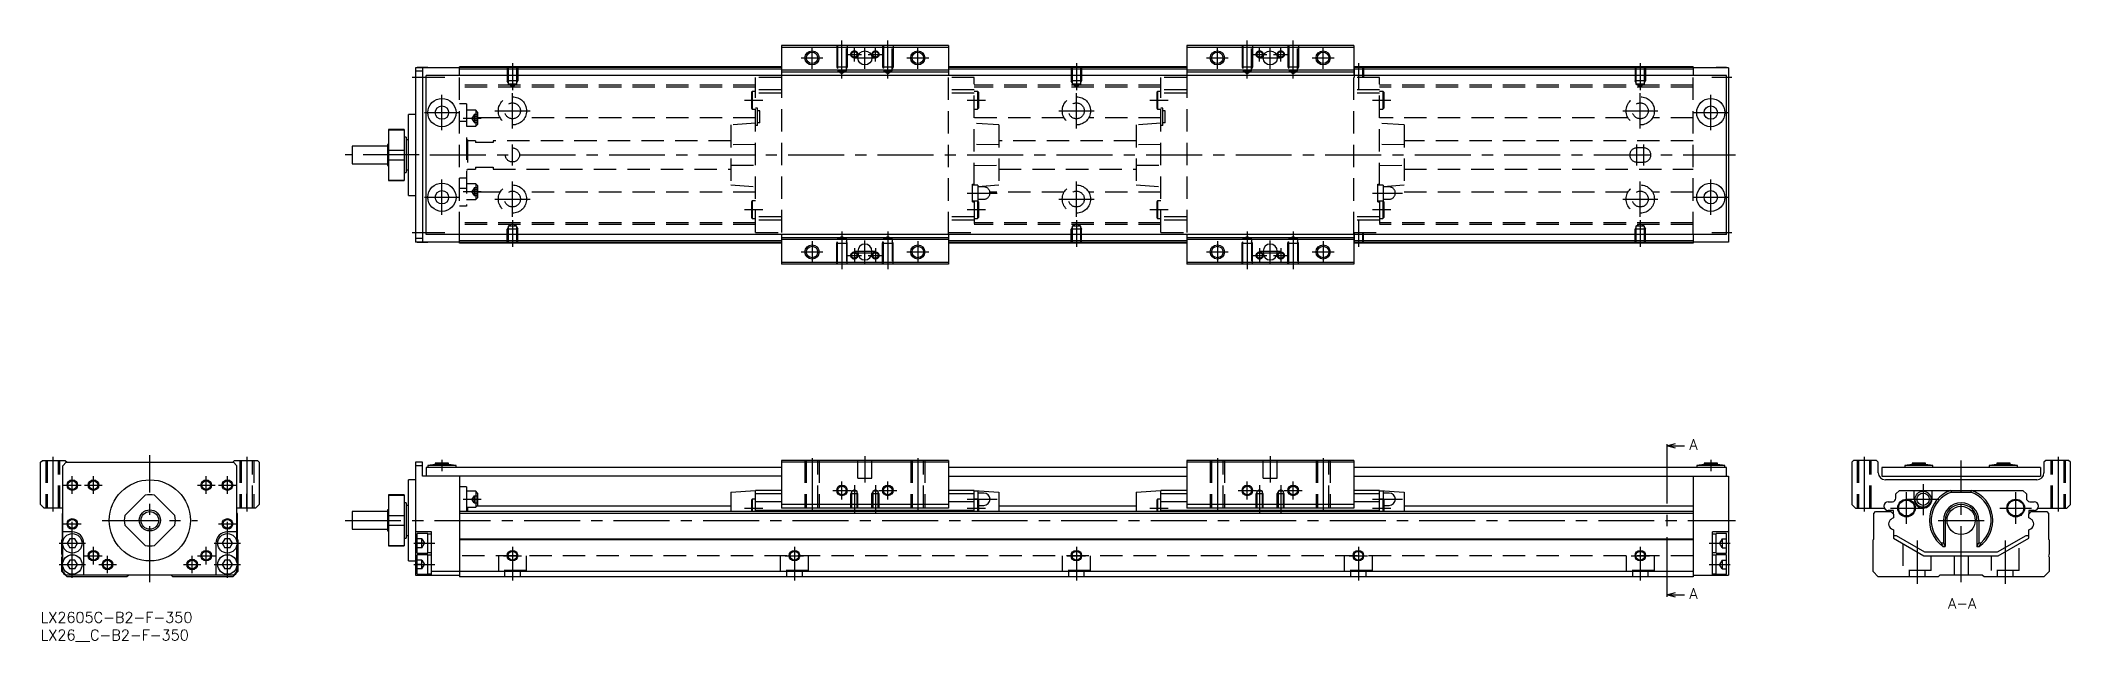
# Model space of a CAD drawing. Extents: x 0 to 576, y -8 to 162.
import ezdxf

# ---------------------------------------------------------------- set-up
doc = ezdxf.new("R2010")
doc.units = 0
doc.header["$LTSCALE"] = 0.5
doc.linetypes.add('CENTER', pattern=[50.8, 31.75, -6.35, 6.35, -6.35])
doc.linetypes.add('DASHED', pattern=[19.05, 12.7, -6.35])
for name, color, linetype in [('MSM_CENTER', 1, 'CENTER'), ('MSM_CONTINUOUS', 7, 'CONTINUOUS'), ('MSM_DASHED', 4, 'DASHED'), ('MSM_NARROW', 5, 'CONTINUOUS'), ('MSM_PART_NUMBER', 7, 'CONTINUOUS')]:
    doc.layers.add(name, color=color, linetype=linetype)
doc.styles.get("Standard").update_dxf_attribs({"font": 'txt.shx', "height": 1, "bigfont": 'bigfont.shx'})

# ---------------------------------------------------------------- blocks, each defined once
blk = doc.blocks.new('*U2')
at = {"layer": 'MSM_PART_NUMBER'}
blk.add_text('LX2605C-B2-F-350', height=3, dxfattribs=at).set_placement((0, -3))
blk = doc.blocks.new('*U3')
at = {"layer": 'MSM_PART_NUMBER'}
blk.add_text('LX26__C-B2-F-350', height=3, dxfattribs=at).set_placement((0, -8))

msp = doc.modelspace()

# ---------------------------------------------------------------- linework, layer by layer
at = {"layer": 'MSM_CENTER'}
for p, q in [((227.38, 151.28), (227.38, 161.98)), ((240.38, 151.28), (240.38, 161.98)), ((342.38, 151.28), (342.38, 161.98)), ((355.38, 151.28), (355.38, 161.98)), ((133.88, 155.58), (133.88, 147.95)), ((215.78, 157.08), (221.98, 157.08)), ((218.88, 153.98), (218.88, 160.18)), ((228.83, 158.08), (232.93, 158.08)), ((230.78, 157.08), (236.98, 157.08)), ((230.88, 156.03), (230.88, 160.13)), ((233.88, 153.98), (233.88, 160.18)), ((234.83, 158.08), (238.93, 158.08)), ((236.88, 156.03), (236.88, 160.13)), ((245.78, 157.08), (251.98, 157.08)), ((248.88, 153.98), (248.88, 160.18)), ((293.88, 155.58), (293.88, 147.95)), ((330.78, 157.08), (336.98, 157.08)), ((333.88, 153.98), (333.88, 160.18)), ((343.83, 158.08), (347.93, 158.08)), ((345.78, 157.08), (351.98, 157.08)), ((345.88, 156.03), (345.88, 160.13)), ((348.88, 153.98), (348.88, 160.18)), ((349.83, 158.08), (353.93, 158.08)), ((351.88, 156.03), (351.88, 160.13)), ((360.78, 157.08), (366.98, 157.08)), ((363.88, 153.98), (363.88, 160.18)), ((373.88, 155.58), (373.88, 147.95)), ((453.88, 155.58), (453.88, 147.95)), ((105.38, 151.58), (114.68, 151.58)), ((474.18, 151.58), (479.88, 151.58)), ((113.88, 136.58), (113.88, 146.58)), ((133.88, 137.08), (133.88, 147.08)), ((199.68, 145.08), (204.88, 145.08)), ((262.88, 145.08), (268.08, 145.08)), ((293.88, 137.08), (293.88, 147.08)), ((314.68, 145.08), (319.88, 145.08)), ((377.88, 145.08), (383.08, 145.08)), ((453.88, 137.08), (453.88, 147.08)), ((473.88, 136.58), (473.88, 146.58)), ((108.88, 141.58), (118.88, 141.58)), ((119.88, 139.98), (124.98, 139.98)), ((128.88, 142.08), (138.88, 142.08)), ((288.88, 142.08), (298.88, 142.08)), ((448.88, 142.08), (458.88, 142.08)), ((468.88, 141.58), (478.88, 141.58)), ((133.88, 126.58), (133.88, 132.58)), ((452.88, 126.58), (452.88, 132.58)), ((454.88, 126.58), (454.88, 132.58)), ((107.38, 129.58), (86.38, 129.58)), ((110.48, 129.58), (480.88, 129.58)), ((113.88, 112.58), (113.88, 122.58)), ((133.88, 112.08), (133.88, 122.08)), ((293.88, 112.08), (293.88, 122.08)), ((453.88, 112.08), (453.88, 122.08)), ((473.88, 112.58), (473.88, 122.58)), ((108.88, 117.58), (118.88, 117.58)), ((119.88, 119.19), (124.98, 119.19)), ((128.88, 117.08), (138.88, 117.08)), ((262.88, 118.78), (271.38, 118.78)), ((288.88, 117.08), (298.88, 117.08)), ((377.88, 118.78), (386.38, 118.78)), ((448.88, 117.08), (458.88, 117.08)), ((468.88, 117.58), (478.88, 117.58)), ((133.88, 111.09), (133.88, 103.58)), ((199.68, 114.08), (204.88, 114.08)), ((262.88, 114.08), (268.08, 114.08)), ((293.88, 111.09), (293.88, 103.58)), ((314.68, 114.08), (319.88, 114.08)), ((373.88, 111.09), (373.88, 103.58)), ((377.88, 114.08), (383.08, 114.08)), ((453.88, 111.09), (453.88, 103.58)), ((105.38, 107.58), (114.68, 107.58)), ((218.88, 105.18), (218.88, 98.98)), ((227.38, 107.89), (227.38, 97.19)), ((233.88, 98.83), (233.88, 105.33)), ((240.38, 107.89), (240.38, 97.19)), ((248.88, 105.18), (248.88, 98.98)), ((333.88, 105.18), (333.88, 98.98)), ((342.38, 107.89), (342.38, 97.19)), ((348.88, 98.83), (348.88, 105.33)), ((355.38, 107.89), (355.38, 97.19)), ((363.88, 105.18), (363.88, 98.98)), ((474.18, 107.58), (479.88, 107.58)), ((215.78, 102.08), (221.98, 102.08)), ((228.83, 101.08), (232.93, 101.08)), ((230.88, 103.13), (230.88, 99.03)), ((230.88, 102.33), (236.88, 102.33)), ((230.88, 101.83), (236.88, 101.83)), ((234.83, 101.08), (238.93, 101.08)), ((236.88, 103.13), (236.88, 99.03)), ((245.78, 102.08), (251.98, 102.08)), ((330.78, 102.08), (336.98, 102.08)), ((343.83, 101.08), (347.93, 101.08)), ((345.88, 103.13), (345.88, 99.03)), ((345.88, 102.33), (351.88, 102.33)), ((345.88, 101.83), (351.88, 101.83)), ((349.83, 101.08), (353.93, 101.08)), ((351.88, 103.13), (351.88, 99.03)), ((360.78, 102.08), (366.98, 102.08)), ((461.41, 46.62), (461.41, 5.38)), ((3.5, 44), (3.5, 28.5)), ((31, 8.5), (31, 44.5)), ((58.5, 44), (58.5, 28.5)), ((113.88, 43.2), (113.88, 40)), ((218.88, 43.68), (218.88, 28.82)), ((233.88, 44.25), (233.88, 36.75)), ((248.88, 43.68), (248.88, 28.82)), ((333.88, 43.68), (333.88, 28.82)), ((348.88, 44.25), (348.88, 36.75)), ((363.88, 43.68), (363.88, 28.82)), ((473.88, 43.2), (473.88, 40)), ((517.41, 44), (517.41, 28.5)), ((544.91, 8.5), (544.91, 43)), ((572.41, 44), (572.41, 28.5)), ((6.5, 36), (11.5, 36)), ((9, 33.5), (9, 38.5)), ((12.5, 36), (17.5, 36)), ((15, 33.5), (15, 38.5)), ((44.5, 36), (49.5, 36)), ((47, 33.5), (47, 38.5)), ((50.5, 36), (55.5, 36)), ((53, 33.5), (53, 38.5)), ((227.38, 31.93), (227.38, 37.07)), ((230.88, 35.96), (230.88, 28.24)), ((236.88, 35.96), (236.88, 28.24)), ((240.38, 31.93), (240.38, 37.07)), ((342.38, 31.93), (342.38, 37.07)), ((345.88, 35.96), (345.88, 28.24)), ((351.88, 35.96), (351.88, 28.24)), ((355.38, 31.93), (355.38, 37.07)), ((534.11, 36.25), (534.11, 27.5)), ((119.88, 32), (124.98, 32)), ((199.68, 29.5), (204.88, 29.5)), ((224.8, 34.5), (229.95, 34.5)), ((237.8, 34.5), (242.95, 34.5)), ((262.88, 32), (271.38, 32)), ((262.88, 29.5), (268.08, 29.5)), ((314.68, 29.5), (319.88, 29.5)), ((339.8, 34.5), (344.95, 34.5)), ((352.8, 34.5), (357.95, 34.5)), ((377.88, 32), (386.38, 32)), ((377.88, 29.5), (383.08, 29.5)), ((524.91, 29.5), (533.91, 29.5)), ((529.41, 25), (529.41, 34)), ((529.61, 32), (538.61, 32)), ((555.91, 29.5), (564.91, 29.5)), ((560.41, 25), (560.41, 34)), ((6.5, 25), (11.5, 25)), ((9, 9.75), (9, 27.5)), ((17.5, 26), (44.5, 26)), ((50.5, 25), (55.5, 25)), ((53, 9.75), (53, 27.5)), ((86.38, 26), (480.88, 26)), ((538.41, 26), (551.41, 26)), ((5.25, 19.5), (12.75, 19.5)), ((15, 13.5), (15, 18.5)), ((47, 13.5), (47, 18.5)), ((49.25, 19.5), (56.75, 19.5)), ((105.88, 19.5), (111.88, 19.5)), ((133.88, 18.5), (133.88, 9)), ((213.88, 18.5), (213.88, 9)), ((293.88, 18.5), (293.88, 9)), ((373.88, 18.5), (373.88, 9)), ((453.88, 18.5), (453.88, 9)), ((473.38, 19.5), (479.38, 19.5)), ((532.41, 20.29), (532.41, 8)), ((557.41, 20.29), (557.41, 8)), ((5.25, 13.5), (12.75, 13.5)), ((12.5, 16), (17.5, 16)), ((16.5, 13.5), (21.5, 13.5)), ((19, 11), (19, 16)), ((40.5, 13.5), (45.5, 13.5)), ((43, 11), (43, 16)), ((44.5, 16), (49.5, 16)), ((49.25, 13.5), (56.75, 13.5)), ((105.88, 13.5), (111.88, 13.5)), ((131.3, 16), (136.45, 16)), ((211.3, 16), (216.45, 16)), ((291.3, 16), (296.45, 16)), ((371.3, 16), (376.45, 16)), ((451.3, 16), (456.45, 16)), ((473.38, 13.5), (479.38, 13.5))]:
    msp.add_line(p, q, dxfattribs=at)
at = {"layer": 'MSM_CONTINUOUS'}
for p, q in [((257.58, 160.58), (210.18, 160.58)), ((210.18, 160.58), (210.18, 152.08)), ((257.58, 160.08), (210.18, 160.08)), ((257.58, 160.58), (257.58, 152.08)), ((372.58, 160.58), (325.18, 160.58)), ((325.18, 160.58), (325.18, 152.08)), ((372.58, 160.08), (325.18, 160.08)), ((372.58, 160.58), (372.58, 152.08)), ((118.88, 154.28), (106.38, 154.28)), ((106.38, 154.28), (106.38, 104.88)), ((108.38, 153.28), (106.38, 153.28)), ((106.88, 154.28), (106.88, 154.33)), ((109.88, 154.33), (106.88, 154.33)), ((108.38, 154.28), (108.38, 104.88)), ((109.38, 107.08), (109.38, 152.08)), ((478.38, 152.08), (109.38, 152.08)), ((109.88, 154.28), (109.88, 154.33)), ((118.88, 152.08), (118.88, 154.58)), ((210.18, 154.58), (118.88, 154.58)), ((210.18, 154.38), (118.88, 154.38)), ((210.18, 153.88), (118.88, 153.88)), ((257.58, 153.58), (210.18, 153.58)), ((257.58, 153.08), (210.18, 153.08)), ((325.18, 154.58), (257.58, 154.58)), ((325.18, 154.38), (257.58, 154.38)), ((325.18, 153.88), (257.58, 153.88)), ((372.58, 153.58), (325.18, 153.58)), ((372.58, 153.08), (325.18, 153.08)), ((468.88, 154.58), (372.58, 154.58)), ((468.88, 154.38), (372.58, 154.38)), ((468.88, 153.88), (372.58, 153.88)), ((468.88, 154.58), (468.88, 152.08)), ((478.88, 154.28), (468.88, 154.28)), ((475.38, 154.28), (475.38, 154.33)), ((478.38, 154.33), (475.38, 154.33)), ((478.38, 154.28), (478.38, 154.33)), ((478.38, 107.08), (478.38, 152.08)), ((478.88, 154.28), (478.88, 104.88)), ((106.38, 141.08), (104.38, 141.08)), ((104.38, 118.08), (104.38, 141.08)), ((98.38, 132.58), (98.38, 126.58)), ((98.68, 132.58), (98.38, 132.58)), ((103.18, 136.83), (98.68, 136.83)), ((98.68, 136.83), (98.68, 122.33)), ((98.68, 136.7), (103.18, 136.7)), ((103.18, 136.83), (103.18, 122.33)), ((103.68, 134.58), (103.18, 134.58)), ((103.68, 134.58), (103.68, 124.58)), ((104.38, 133.83), (103.68, 133.83)), ((88.38, 132.08), (88.38, 127.08)), ((98.38, 132.08), (88.38, 132.08)), ((88.38, 127.08), (98.38, 127.08)), ((98.68, 130.95), (103.18, 130.95)), ((98.68, 128.22), (103.18, 128.22)), ((98.38, 126.58), (98.68, 126.58)), ((98.68, 122.46), (103.18, 122.46)), ((98.68, 122.33), (103.18, 122.33)), ((103.18, 124.58), (103.68, 124.58)), ((103.68, 125.33), (104.38, 125.33)), ((104.38, 118.08), (106.38, 118.08)), ((108.38, 105.88), (106.38, 105.88)), ((118.88, 104.88), (106.38, 104.88)), ((106.88, 104.83), (106.88, 104.88)), ((106.88, 104.83), (109.88, 104.83)), ((478.38, 107.08), (109.38, 107.08)), ((109.88, 104.83), (109.88, 104.88)), ((118.88, 104.58), (118.88, 107.08)), ((210.18, 105.28), (118.88, 105.28)), ((210.18, 104.78), (118.88, 104.78)), ((210.18, 104.58), (118.88, 104.58)), ((210.18, 107.08), (210.18, 98.58)), ((257.58, 106.08), (210.18, 106.08)), ((257.58, 105.58), (210.18, 105.58)), ((257.58, 107.08), (257.58, 98.58)), ((325.18, 105.28), (257.58, 105.28)), ((325.18, 104.78), (257.58, 104.78)), ((325.18, 104.58), (257.58, 104.58)), ((325.18, 107.08), (325.18, 98.58)), ((372.58, 106.08), (325.18, 106.08)), ((372.58, 105.58), (325.18, 105.58)), ((372.58, 107.08), (372.58, 98.58)), ((468.88, 105.28), (372.58, 105.28)), ((468.88, 104.78), (372.58, 104.78)), ((468.88, 104.58), (372.58, 104.58)), ((468.88, 107.08), (468.88, 104.58)), ((478.88, 104.88), (468.88, 104.88)), ((257.58, 99.08), (210.18, 99.08)), ((257.58, 98.58), (210.18, 98.58)), ((231.88, 102.33), (231.88, 101.83)), ((235.88, 101.83), (235.88, 102.33)), ((372.58, 99.08), (325.18, 99.08)), ((372.58, 98.58), (325.18, 98.58)), ((346.88, 102.33), (346.88, 101.83)), ((350.88, 101.83), (350.88, 102.33)), ((461.41, 47.12), (463.91, 47.79)), ((461.41, 47.62), (461.41, 46.62)), ((463.91, 46.45), (461.41, 47.12)), ((461.41, 47.12), (466.41, 47.12)), ((0, 42.5), (0.5, 43)), ((0, 30.5), (0, 42.5)), ((0.5, 43), (7, 43)), ((6.3, 41.5), (7.3, 42.5)), ((6.3, 20.02), (6.3, 41.5)), ((7, 43), (7.5, 42.5)), ((7.3, 42.5), (54.7, 42.5)), ((54.5, 42.5), (55, 43)), ((54.7, 42.5), (55.7, 41.5)), ((55, 43), (61.5, 43)), ((55.7, 20.02), (55.7, 41.5)), ((61.5, 43), (62, 42.5)), ((62, 42.5), (62, 30.5)), ((108.38, 42.5), (106.38, 42.5)), ((106.38, 42.5), (106.38, 10.5)), ((108.38, 41.5), (106.38, 41.5)), ((108.38, 38.5), (108.38, 42.5)), ((109.38, 41), (109.38, 38.5)), ((210.18, 41), (109.38, 41)), ((111.98, 41.8), (109.88, 41.55)), ((109.88, 41.55), (109.88, 41)), ((117.88, 41.55), (109.88, 41.55)), ((111.98, 42.2), (111.98, 41.8)), ((115.78, 42.2), (111.98, 42.2)), ((115.78, 41.8), (111.98, 41.8)), ((115.78, 41.8), (115.78, 42.2)), ((117.88, 41.55), (115.78, 41.8)), ((117.88, 41), (117.88, 41.55)), ((210.18, 43), (210.18, 29.5)), ((257.58, 43), (210.18, 43)), ((257.58, 42.5), (210.18, 42.5)), ((257.58, 43), (257.58, 29.5)), ((325.18, 41), (257.58, 41)), ((325.18, 43), (325.18, 29.5)), ((372.58, 43), (325.18, 43)), ((372.58, 42.5), (325.18, 42.5)), ((372.58, 43), (372.58, 29.5)), ((478.38, 41), (372.58, 41)), ((471.98, 41.8), (469.88, 41.55)), ((469.88, 41.55), (469.88, 41)), ((477.88, 41.55), (469.88, 41.55)), ((471.98, 42.2), (471.98, 41.8)), ((475.78, 42.2), (471.98, 42.2)), ((475.78, 41.8), (471.98, 41.8)), ((475.78, 41.8), (475.78, 42.2)), ((477.88, 41.55), (475.78, 41.8)), ((477.88, 41), (477.88, 41.55)), ((478.38, 38.5), (478.38, 41)), ((514.41, 43), (513.91, 42.5)), ((513.91, 42.5), (513.91, 30.5)), ((520.91, 43), (514.41, 43)), ((521.41, 42.5), (520.91, 43)), ((521.41, 39.5), (521.41, 42.5)), ((522.41, 41), (522.41, 38.5)), ((567.41, 41), (522.41, 41)), ((531.01, 41.8), (528.91, 41.55)), ((528.91, 41.55), (528.91, 41)), ((536.91, 41.55), (528.91, 41.55)), ((531.01, 42.2), (531.01, 41.8)), ((534.81, 42.2), (531.01, 42.2)), ((534.81, 41.8), (531.01, 41.8)), ((534.81, 41.8), (534.81, 42.2)), ((536.91, 41.55), (534.81, 41.8)), ((536.91, 41), (536.91, 41.55)), ((555.01, 41.8), (552.91, 41.55)), ((552.91, 41.55), (552.91, 41)), ((560.91, 41.55), (552.91, 41.55)), ((555.01, 42.2), (555.01, 41.8)), ((558.81, 42.2), (555.01, 42.2)), ((558.81, 41.8), (555.01, 41.8)), ((558.81, 41.8), (558.81, 42.2)), ((560.91, 41.55), (558.81, 41.8)), ((560.91, 41), (560.91, 41.55)), ((567.41, 41), (567.41, 38.5)), ((568.91, 43), (568.41, 42.5)), ((568.41, 42.5), (568.41, 39.5)), ((575.41, 43), (568.91, 43)), ((575.91, 42.5), (575.41, 43)), ((575.91, 30.5), (575.91, 42.5)), ((106.38, 37.5), (104.38, 37.5)), ((104.38, 14.5), (104.38, 37.5)), ((210.18, 38.5), (108.38, 38.5)), ((118.88, 38.5), (118.88, 10)), ((120.88, 35.5), (118.88, 35.5)), ((120.88, 35.5), (120.88, 28.5)), ((257.58, 38.5), (325.18, 38.5)), ((372.58, 38.5), (478.88, 38.5)), ((468.88, 38.5), (468.88, 10)), ((478.88, 38.5), (478.88, 10.5)), ((522.41, 38.5), (567.41, 38.5)), ((566.41, 37.5), (523.41, 37.5)), ((1, 29.5), (0, 30.5)), ((6.3, 29.5), (1, 29.5)), ((23.88, 27.36), (29.64, 33.12)), ((32.36, 33.12), (38.12, 27.36)), ((61, 29.5), (55.7, 29.5)), ((62, 30.5), (61, 29.5)), ((98.68, 29), (98.38, 29)), ((98.38, 29), (98.38, 23)), ((103.18, 33.25), (98.68, 33.25)), ((98.68, 33.25), (98.68, 18.75)), ((98.68, 33.12), (103.18, 33.12)), ((103.18, 33.25), (103.18, 18.75)), ((103.68, 31), (103.18, 31)), ((103.68, 31), (103.68, 21)), ((104.38, 30.25), (103.68, 30.25)), ((123.48, 34.25), (120.88, 34.25)), ((120.88, 29.75), (123.48, 29.75)), ((121.08, 29.75), (121.08, 28.5)), ((123.98, 33.75), (123.48, 34.25)), ((123.48, 34.25), (123.48, 29.75)), ((123.48, 29.75), (123.98, 30.25)), ((195.88, 30), (123.73, 30)), ((123.98, 33.75), (123.98, 30.25)), ((195.88, 34), (202.88, 34.5)), ((195.88, 34), (195.88, 28.5)), ((201.93, 32), (201.68, 31.75)), ((201.68, 31.75), (201.68, 28.5)), ((202.88, 32), (201.93, 32)), ((201.93, 32), (201.93, 28.5)), ((210.18, 34.5), (202.88, 34.5)), ((202.88, 28.5), (202.88, 34.5)), ((210.18, 33.5), (202.88, 33.5)), ((210.18, 31.3), (202.88, 31.3)), ((264.88, 28.8), (202.88, 28.8)), ((257.58, 30.5), (210.18, 30.5)), ((257.58, 29.5), (210.18, 29.5)), ((264.88, 34.5), (257.58, 34.5)), ((264.88, 33.5), (257.58, 33.5)), ((264.88, 31.3), (257.58, 31.3)), ((264.88, 34.5), (271.88, 34)), ((264.88, 28.5), (264.88, 34.5)), ((265.88, 34.25), (264.88, 34.25)), ((265.83, 32), (264.88, 32)), ((266.08, 31.75), (265.83, 32)), ((265.83, 32), (265.83, 28.5)), ((265.88, 34.25), (265.88, 31.95)), ((267.63, 33.75), (265.88, 33.75)), ((266.08, 31.75), (266.08, 28.5)), ((266.08, 30.25), (267.63, 30.25)), ((271.88, 34), (271.88, 28.5)), ((310.88, 30), (271.88, 30)), ((310.88, 34), (317.88, 34.5)), ((310.88, 34), (310.88, 28.5)), ((316.93, 32), (316.68, 31.75)), ((316.68, 31.75), (316.68, 28.5)), ((317.88, 32), (316.93, 32)), ((316.93, 32), (316.93, 28.5)), ((325.18, 34.5), (317.88, 34.5)), ((317.88, 28.5), (317.88, 34.5)), ((325.18, 33.5), (317.88, 33.5)), ((325.18, 31.3), (317.88, 31.3)), ((379.88, 28.8), (317.88, 28.8)), ((372.58, 30.5), (325.18, 30.5)), ((372.58, 29.5), (325.18, 29.5)), ((379.88, 34.5), (372.58, 34.5)), ((379.88, 33.5), (372.58, 33.5)), ((379.88, 31.3), (372.58, 31.3)), ((379.88, 34.5), (386.88, 34)), ((379.88, 28.5), (379.88, 34.5)), ((380.88, 34.25), (379.88, 34.25)), ((380.83, 32), (379.88, 32)), ((381.08, 31.75), (380.83, 32)), ((380.83, 32), (380.83, 28.5)), ((380.88, 34.25), (380.88, 31.95)), ((382.63, 33.75), (380.88, 33.75)), ((381.08, 31.75), (381.08, 28.5)), ((381.08, 30.25), (382.63, 30.25)), ((386.88, 34), (386.88, 28.5)), ((468.88, 30), (386.88, 30)), ((514.91, 29.5), (513.91, 30.5)), ((514.91, 29.5), (523.09, 29.5)), ((524.21, 31.3), (525.41, 31.3)), ((525.71, 28.8), (524.21, 28.8)), ((525.71, 27.8), (525.71, 28.8)), ((526.41, 33.5), (527.41, 34.5)), ((526.41, 32.3), (526.41, 33.5)), ((527.41, 34.5), (562.41, 34.5)), ((531.61, 32), (531.61, 34.5)), ((536.61, 34.5), (536.61, 32)), ((541.95, 34.5), (542.04, 34)), ((542.04, 34), (547.78, 34)), ((547.78, 34), (547.87, 34.5)), ((562.41, 34.5), (563.41, 33.5)), ((563.41, 33.5), (563.41, 32.3)), ((564.11, 28.8), (564.11, 27.8)), ((565.61, 28.8), (564.11, 28.8)), ((564.41, 31.3), (565.61, 31.3)), ((566.73, 29.5), (574.91, 29.5)), ((574.91, 29.5), (575.91, 30.5)), ((6.2, 28), (6.3, 28.1)), ((6.2, 20.7), (6.2, 28)), ((29.64, 18.88), (23.88, 24.64)), ((38.12, 24.64), (32.36, 18.88)), ((55.7, 28.1), (55.8, 28)), ((55.8, 28), (55.8, 20.7)), ((98.38, 28.5), (88.38, 28.5)), ((88.38, 28.5), (88.38, 23.5)), ((88.38, 23.5), (98.38, 23.5)), ((98.68, 27.36), (103.18, 27.36)), ((98.68, 24.64), (103.18, 24.64)), ((468.88, 28.5), (118.88, 28.5)), ((468.88, 28), (118.88, 28)), ((520.11, 28), (520.61, 28.5)), ((520.11, 20.7), (520.11, 28)), ((520.61, 28.5), (525.01, 28.5)), ((525.01, 28.5), (525.71, 27.8)), ((525.71, 26.72), (525.15, 26.4)), ((525.15, 23.6), (525.71, 23.28)), ((525.71, 27.8), (525.71, 26.72)), ((525.71, 23.28), (525.71, 21)), ((539.91, 26), (539.91, 19.68)), ((540.41, 26), (540.41, 18.62)), ((549.41, 26), (549.41, 18.62)), ((549.91, 26), (549.91, 19.68)), ((564.11, 27.8), (564.81, 28.5)), ((564.11, 26.72), (564.11, 27.8)), ((564.67, 26.4), (564.11, 26.72)), ((564.11, 23.28), (564.67, 23.6)), ((564.11, 21), (564.11, 23.28)), ((564.81, 28.5), (569.21, 28.5)), ((569.21, 28.5), (569.71, 28)), ((569.71, 28), (569.71, 20.7)), ((6, 20.5), (6.2, 20.7)), ((6, 16.4), (6, 20.5)), ((9, 22.75), (6.3, 22.75)), ((6.3, 14.02), (6.3, 18.98)), ((8.28, 20.75), (7.56, 19.5)), ((7.56, 19.5), (8.28, 18.25)), ((9.72, 20.75), (8.28, 20.75)), ((9.72, 18.25), (8.28, 18.25)), ((10.44, 19.5), (9.72, 20.75)), ((9.72, 18.25), (10.44, 19.5)), ((12.25, 10.5), (12.25, 19.5)), ((49.75, 19.5), (49.75, 10.5)), ((52.28, 20.75), (51.56, 19.5)), ((51.56, 19.5), (52.28, 18.25)), ((53.72, 20.75), (52.28, 20.75)), ((53.72, 18.25), (52.28, 18.25)), ((55.7, 22.75), (53, 22.75)), ((54.44, 19.5), (53.72, 20.75)), ((53.72, 18.25), (54.44, 19.5)), ((55.7, 14.02), (55.7, 18.98)), ((55.8, 20.7), (56, 20.5)), ((56, 20.5), (56, 11.5)), ((98.38, 23), (98.68, 23)), ((98.68, 18.88), (103.18, 18.88)), ((98.68, 18.75), (103.18, 18.75)), ((103.18, 21), (103.68, 21)), ((103.68, 21.75), (104.38, 21.75)), ((110.88, 22.75), (106.38, 22.75)), ((106.88, 16.75), (106.88, 22.25)), ((109.88, 22.25), (106.88, 22.25)), ((109.88, 16.75), (109.88, 22.25)), ((110.88, 22.1), (109.88, 22.1)), ((110.88, 10.5), (110.88, 22.75)), ((468.88, 20.7), (118.88, 20.7)), ((468.88, 20.5), (118.88, 20.5)), ((474.38, 10.5), (474.38, 22.75)), ((478.88, 22.75), (474.38, 22.75)), ((475.38, 22.1), (474.38, 22.1)), ((475.38, 16.75), (475.38, 22.25)), ((478.38, 22.25), (475.38, 22.25)), ((478.38, 16.75), (478.38, 22.25)), ((519.91, 20.5), (520.11, 20.7)), ((519.91, 11.5), (519.91, 20.5)), ((526.56, 21.66), (525.71, 21.66)), ((525.71, 21), (534.37, 16)), ((534.64, 17), (526.56, 21.66)), ((539.23, 19.68), (539.91, 19.68)), ((539.76, 18.62), (540.41, 18.62)), ((539.91, 19.68), (540.41, 18.62)), ((549.41, 18.62), (549.91, 19.68)), ((549.41, 18.62), (550.06, 18.62)), ((549.91, 19.68), (550.6, 19.68)), ((563.26, 21.66), (555.18, 17)), ((555.45, 16), (564.11, 21)), ((564.11, 21.66), (563.26, 21.66)), ((569.71, 20.7), (569.91, 20.5)), ((569.91, 20.5), (569.91, 16.4)), ((6, 11.5), (6, 15.6)), ((6.3, 11.5), (6.3, 12.98)), ((8.28, 14.75), (7.56, 13.5)), ((7.56, 13.5), (8.28, 12.25)), ((9.72, 14.75), (8.28, 14.75)), ((9.72, 12.25), (8.28, 12.25)), ((10.44, 13.5), (9.72, 14.75)), ((9.72, 12.25), (10.44, 13.5)), ((52.28, 14.75), (51.56, 13.5)), ((51.56, 13.5), (52.28, 12.25)), ((53.72, 14.75), (52.28, 14.75)), ((53.72, 12.25), (52.28, 12.25)), ((54.44, 13.5), (53.72, 14.75)), ((53.72, 12.25), (54.44, 13.5)), ((55.7, 11.5), (55.7, 12.98)), ((104.38, 14.5), (106.38, 14.5)), ((106.88, 16.75), (109.88, 16.75)), ((106.88, 10.75), (106.88, 16.25)), ((109.88, 16.25), (106.88, 16.25)), ((109.88, 16.9), (110.88, 16.9)), ((109.88, 10.75), (109.88, 16.25)), ((110.88, 16.1), (109.88, 16.1)), ((474.38, 16.9), (475.38, 16.9)), ((475.38, 16.1), (474.38, 16.1)), ((475.38, 16.75), (478.38, 16.75)), ((475.38, 10.75), (475.38, 16.25)), ((478.38, 16.25), (475.38, 16.25)), ((478.38, 10.75), (478.38, 16.25)), ((534.37, 16), (555.45, 16)), ((555.18, 17), (534.64, 17)), ((569.91, 15.6), (569.91, 11.5)), ((7.5, 10), (6, 11.5)), ((6.3, 11.5), (7.3, 10.5)), ((54.7, 10.5), (7.3, 10.5)), ((24.5, 10), (7.5, 10)), ((25, 10.5), (24.5, 10)), ((37.52, 10), (37.02, 10.5)), ((54.5, 10), (37.52, 10)), ((56, 11.5), (54.5, 10)), ((54.7, 10.5), (55.7, 11.5)), ((106.38, 10.5), (118.88, 10.5)), ((106.88, 10.75), (109.88, 10.75)), ((109.88, 10.9), (110.88, 10.9)), ((468.88, 11.5), (110.88, 11.5)), ((468.88, 10), (118.88, 10)), ((468.88, 10.5), (478.88, 10.5)), ((474.38, 10.9), (475.38, 10.9)), ((475.38, 10.75), (478.38, 10.75)), ((521.41, 10), (519.91, 11.5)), ((538.4, 10), (521.41, 10)), ((538.9, 10.5), (538.4, 10)), ((550.91, 10.5), (538.9, 10.5)), ((551.41, 10), (550.91, 10.5)), ((568.41, 10), (551.41, 10)), ((569.91, 11.5), (568.41, 10)), ((461.41, 4.88), (463.91, 5.55)), ((461.41, 5.38), (461.41, 4.38)), ((463.91, 4.21), (461.41, 4.88)), ((461.41, 4.88), (466.41, 4.88))]:
    msp.add_line(p, q, dxfattribs=at)
for centre, radius in [((218.88, 157.08), 1.62), ((233.88, 157.08), 2), ((248.88, 157.08), 1.62), ((333.88, 157.08), 1.62), ((348.88, 157.08), 2), ((363.88, 157.08), 1.62), ((113.88, 141.58), 4), ((473.88, 141.58), 4), ((113.88, 141.58), 1.9), ((473.88, 141.58), 1.9), ((113.88, 117.58), 4), ((473.88, 117.58), 4), ((113.88, 117.58), 1.9), ((473.88, 117.58), 1.9), ((218.88, 102.08), 1.62), ((248.88, 102.08), 1.62), ((333.88, 102.08), 1.62), ((363.88, 102.08), 1.62), ((9, 36), 1.23), ((15, 36), 1.23), ((31, 26), 11.5), ((47, 36), 1.23), ((53, 36), 1.23), ((227.38, 34.5), 1.23), ((240.38, 34.5), 1.23), ((342.38, 34.5), 1.23), ((355.38, 34.5), 1.23), ((31, 26), 3), ((529.41, 29.5), 2.5), ((529.41, 29.5), 2.25), ((534.11, 32), 2.25), ((534.11, 32), 1.75), ((544.91, 26), 4), ((560.41, 29.5), 2.5), ((560.41, 29.5), 2.25), ((9, 25), 1.23), ((31, 26), 2.5), ((53, 25), 1.23), ((9, 19.5), 2.75), ((53, 19.5), 2.75), ((9, 13.5), 2.75), ((15, 16), 1.23), ((19, 13.5), 1.23), ((43, 13.5), 1.23), ((47, 16), 1.23), ((53, 13.5), 2.75), ((133.88, 16), 1.23), ((213.88, 16), 1.23), ((293.88, 16), 1.23), ((373.88, 16), 1.23), ((453.88, 16), 1.23)]:
    msp.add_circle(centre, radius, dxfattribs=at)
for centre, radius, start, end in [((233.88, 102.33), 2, 0, 180), ((348.88, 102.33), 2, 0, 180), ((233.88, 101.83), 2, 180, 0), ((348.88, 101.83), 2, 180, 0), ((523.41, 39.5), 2, 180, 270), ((566.41, 39.5), 2, 270, 0), ((31, 26), 7.25, 79.14842, 100.85158), ((267.63, 32), 1.75, 270, 90), ((382.63, 32), 1.75, 270, 90), ((524.21, 30.05), 1.25, 90, 270), ((525.41, 32.3), 1, 270, 0), ((534.11, 32), 2.5, 180, 0), ((544.91, 26), 9, 109.18814, 235.08479), ((544.91, 26), 8.5, 109.74992, 228.02135), ((544.91, 26), 5, 0, 180), ((544.91, 26), 4.5, 0, 180), ((544.91, 26), 8.5, 311.97865, 70.25008), ((544.91, 26), 9, 304.91521, 70.81186), ((564.41, 32.3), 1, 180, 270), ((565.61, 30.05), 1.25, 270, 90), ((31, 26), 7.25, 169.14842, 190.85158), ((31, 26), 7.25, 349.14842, 10.85158), ((526.03, 24.88), 1.75, 120.00006, 176.23212), ((526.03, 25.12), 1.75, 183.76788, 239.99994), ((563.8, 24.88), 1.75, 3.76788, 59.99994), ((563.8, 25.12), 1.75, 300.00006, 356.23212), ((9, 19.5), 3.25, 0, 90), ((31, 26), 7.25, 259.14842, 280.85158), ((53, 19.5), 3.25, 90, 180), ((549.27, 24.07), 10.96, 203.60592, 209.81833), ((540.38, 24.16), 11.15, 330.23489, 336.34087), ((5.7, 16), 0.5, 306.87606, 53.12394), ((570.21, 16), 0.5, 126.87606, 233.12394), ((7.3, 11.5), 1, 201.81948, 248.18052), ((54.7, 11.5), 1, 291.81063, 338.18937)]:
    msp.add_arc(centre, radius, start, end, dxfattribs=at)
at = {"layer": 'MSM_DASHED'}
for p, q in [((225.88, 160.58), (225.88, 154.58)), ((226.15, 160.58), (226.15, 153.38)), ((228.61, 153.38), (228.61, 160.58)), ((228.88, 160.58), (228.88, 154.58)), ((238.88, 160.58), (238.88, 154.58)), ((239.15, 160.58), (239.15, 153.38)), ((241.61, 153.38), (241.61, 160.58)), ((241.88, 160.58), (241.88, 154.58)), ((340.88, 160.58), (340.88, 154.58)), ((341.15, 160.58), (341.15, 153.38)), ((343.61, 153.38), (343.61, 160.58)), ((343.88, 160.58), (343.88, 154.58)), ((353.88, 160.58), (353.88, 154.58)), ((354.15, 160.58), (354.15, 153.38)), ((356.61, 153.38), (356.61, 160.58)), ((356.88, 160.58), (356.88, 154.58)), ((118.88, 107.08), (118.88, 152.08)), ((132.38, 154.58), (132.38, 150.58)), ((135.38, 150.58), (132.38, 150.58)), ((132.65, 150.12), (132.38, 150.58)), ((132.58, 154.38), (132.58, 154.38)), ((132.65, 154.58), (132.65, 149.66)), ((135.11, 149.66), (135.11, 154.58)), ((135.11, 150.12), (135.38, 150.58)), ((135.38, 154.58), (135.38, 150.58)), ((210.18, 151.53), (202.88, 151.53)), ((202.88, 107.63), (202.88, 151.53)), ((210.18, 152.08), (210.18, 107.08)), ((225.88, 154.58), (228.88, 154.58)), ((225.88, 154.58), (226.15, 154.12)), ((226.15, 153.38), (227.38, 152.67)), ((226.15, 153.38), (228.61, 153.38)), ((227.38, 152.67), (228.61, 153.38)), ((228.88, 154.58), (228.61, 154.12)), ((238.88, 154.58), (241.88, 154.58)), ((238.88, 154.58), (239.15, 154.12)), ((239.15, 153.38), (240.38, 152.67)), ((239.15, 153.38), (241.61, 153.38)), ((240.38, 152.67), (241.61, 153.38)), ((241.88, 154.58), (241.61, 154.12)), ((257.58, 107.08), (257.58, 152.08)), ((264.88, 151.53), (257.58, 151.53)), ((264.88, 121.03), (264.88, 151.53)), ((292.38, 154.58), (292.38, 150.58)), ((295.38, 150.58), (292.38, 150.58)), ((292.65, 150.12), (292.38, 150.58)), ((292.58, 154.38), (292.58, 154.38)), ((292.58, 154.38), (292.58, 154.38)), ((292.65, 154.58), (292.65, 149.66)), ((295.11, 149.66), (295.11, 154.58)), ((295.11, 150.12), (295.38, 150.58)), ((295.18, 154.38), (295.19, 154.4)), ((295.38, 154.58), (295.38, 150.58)), ((325.18, 151.53), (317.88, 151.53)), ((317.88, 107.63), (317.88, 151.53)), ((325.18, 152.08), (325.18, 107.08)), ((340.88, 154.58), (343.88, 154.58)), ((340.88, 154.58), (341.15, 154.12)), ((341.15, 153.38), (342.38, 152.67)), ((341.15, 153.38), (343.61, 153.38)), ((342.38, 152.67), (343.61, 153.38)), ((343.88, 154.58), (343.61, 154.12)), ((353.88, 154.58), (356.88, 154.58)), ((353.88, 154.58), (354.15, 154.12)), ((354.15, 153.38), (355.38, 152.67)), ((354.15, 153.38), (356.61, 153.38)), ((355.38, 152.67), (356.61, 153.38)), ((356.88, 154.58), (356.61, 154.12)), ((372.58, 154.38), (372.58, 154.38)), ((372.58, 154.38), (372.58, 154.38)), ((372.58, 107.08), (372.58, 152.08)), ((379.88, 151.53), (372.58, 151.53)), ((372.65, 154.58), (372.65, 151.53)), ((375.11, 151.53), (375.11, 154.58)), ((375.18, 154.38), (375.19, 154.4)), ((375.38, 154.58), (375.38, 151.53)), ((379.88, 121.03), (379.88, 151.53)), ((452.38, 154.58), (452.38, 150.58)), ((455.38, 150.58), (452.38, 150.58)), ((452.65, 150.12), (452.38, 150.58)), ((452.58, 154.38), (452.58, 154.38)), ((452.58, 154.38), (452.58, 154.38)), ((452.65, 154.58), (452.65, 149.66)), ((455.11, 149.66), (455.11, 154.58)), ((455.11, 150.12), (455.38, 150.58)), ((455.18, 154.38), (455.19, 154.4)), ((455.38, 154.58), (455.38, 150.58)), ((468.88, 107.08), (468.88, 152.08)), ((202.88, 149.34), (118.88, 149.34)), ((202.88, 148.78), (118.88, 148.78)), ((120.88, 144.08), (118.88, 144.08)), ((120.88, 144.08), (120.88, 115.08)), ((135.11, 149.66), (132.65, 149.66)), ((132.65, 149.66), (133.88, 148.95)), ((133.88, 148.95), (135.11, 149.66)), ((202.88, 148.78), (137.38, 148.78)), ((201.93, 147.58), (201.68, 147.33)), ((201.68, 147.33), (201.68, 142.83)), ((202.88, 147.58), (201.93, 147.58)), ((201.93, 147.58), (201.93, 142.58)), ((210.18, 148.08), (202.88, 148.08)), ((210.18, 147.08), (202.88, 147.08)), ((264.88, 148.08), (257.58, 148.08)), ((264.88, 147.08), (257.58, 147.08)), ((317.88, 149.34), (264.88, 149.34)), ((317.88, 148.78), (264.88, 148.78)), ((265.83, 147.58), (264.88, 147.58)), ((265.83, 147.58), (265.83, 142.58)), ((266.08, 147.33), (265.83, 147.58)), ((266.08, 147.33), (266.08, 142.83)), ((295.11, 149.66), (292.65, 149.66)), ((292.65, 149.66), (293.88, 148.95)), ((293.88, 148.95), (295.11, 149.66)), ((316.93, 147.58), (316.68, 147.33)), ((316.68, 147.33), (316.68, 142.83)), ((317.88, 147.58), (316.93, 147.58)), ((316.93, 147.58), (316.93, 142.58)), ((325.18, 148.08), (317.88, 148.08)), ((325.18, 147.08), (317.88, 147.08)), ((379.88, 148.08), (372.58, 148.08)), ((379.88, 147.08), (372.58, 147.08)), ((468.88, 149.34), (379.88, 149.34)), ((468.88, 148.78), (379.88, 148.78)), ((380.83, 147.58), (379.88, 147.58)), ((380.83, 147.58), (380.83, 142.58)), ((381.08, 147.33), (380.83, 147.58)), ((381.08, 147.33), (381.08, 142.83)), ((455.11, 149.66), (452.65, 149.66)), ((452.65, 149.66), (453.88, 148.95)), ((453.88, 148.95), (455.11, 149.66)), ((120.88, 139.08), (118.88, 139.08)), ((123.48, 142.23), (120.88, 142.23)), ((122.98, 140.98), (122.4, 139.98)), ((122.98, 138.98), (122.4, 139.98)), ((122.98, 141.13), (123.98, 141.13)), ((122.98, 141.13), (122.98, 138.82)), ((122.98, 140.55), (123.98, 140.55)), ((122.98, 139.4), (123.98, 139.4)), ((122.98, 138.82), (123.98, 138.82)), ((123.98, 141.73), (123.48, 142.23)), ((123.48, 142.23), (123.48, 137.73)), ((123.48, 137.73), (123.98, 138.23)), ((123.98, 141.73), (123.98, 138.23)), ((130.39, 140.12), (123.98, 140.12)), ((202.88, 140.12), (137.37, 140.12)), ((202.88, 138.58), (195.88, 138.08)), ((201.68, 142.83), (201.93, 142.58)), ((201.93, 142.58), (202.88, 142.58)), ((203.38, 142.88), (202.88, 142.88)), ((203.38, 137.88), (203.38, 142.88)), ((204.08, 142.08), (203.38, 142.08)), ((204.08, 138.68), (203.38, 138.68)), ((204.08, 138.68), (204.08, 142.08)), ((264.88, 142.58), (265.83, 142.58)), ((290.39, 140.12), (264.88, 140.12)), ((271.88, 138.08), (264.88, 138.58)), ((265.83, 142.58), (266.08, 142.83)), ((317.88, 140.12), (297.37, 140.12)), ((317.88, 138.58), (310.88, 138.08)), ((316.68, 142.83), (316.93, 142.58)), ((316.93, 142.58), (317.88, 142.58)), ((318.38, 142.88), (317.88, 142.88)), ((318.38, 137.88), (318.38, 142.88)), ((319.08, 142.08), (318.38, 142.08)), ((319.08, 138.68), (318.38, 138.68)), ((319.08, 138.68), (319.08, 142.08)), ((379.88, 142.58), (380.83, 142.58)), ((450.39, 140.12), (379.88, 140.12)), ((386.88, 138.08), (379.88, 138.58)), ((380.83, 142.58), (381.08, 142.83)), ((468.88, 140.12), (457.37, 140.12)), ((120.88, 137.73), (123.48, 137.73)), ((121.08, 133.83), (120.88, 133.83)), ((121.08, 133.83), (121.08, 125.33)), ((123.38, 133.58), (121.08, 133.58)), ((123.38, 133.58), (123.38, 133.08)), ((128.38, 133.08), (123.38, 133.08)), ((128.38, 133.58), (128.38, 133.08)), ((195.88, 133.58), (128.38, 133.58)), ((195.88, 138.08), (195.88, 121.08)), ((202.88, 132.54), (195.88, 132.46)), ((203.38, 137.88), (202.88, 137.88)), ((271.88, 132.46), (264.88, 132.54)), ((271.88, 138.08), (271.88, 121.08)), ((310.88, 133.58), (271.88, 133.58)), ((310.88, 138.08), (310.88, 121.08)), ((317.88, 132.54), (310.88, 132.46)), ((318.38, 137.88), (317.88, 137.88)), ((386.88, 132.46), (379.88, 132.54)), ((386.88, 138.08), (386.88, 121.08)), ((468.88, 133.58), (386.88, 133.58)), ((195.88, 126.71), (202.88, 126.63)), ((264.88, 126.63), (271.88, 126.71)), ((310.88, 126.71), (317.88, 126.63)), ((379.88, 126.63), (386.88, 126.71)), ((454.88, 131.58), (452.88, 131.58)), ((452.88, 127.58), (454.88, 127.58)), ((118.88, 123.08), (120.88, 123.08)), ((120.88, 125.33), (121.08, 125.33)), ((123.48, 121.44), (120.88, 121.44)), ((121.08, 125.58), (123.38, 125.58)), ((123.38, 126.08), (128.38, 126.08)), ((123.38, 126.08), (123.38, 125.58)), ((123.98, 120.94), (123.48, 121.44)), ((123.48, 121.44), (123.48, 116.94)), ((123.98, 120.94), (123.98, 117.44)), ((128.38, 126.08), (128.38, 125.58)), ((128.38, 125.58), (195.88, 125.58)), ((195.88, 121.08), (202.88, 120.58)), ((264.38, 121.28), (264.88, 121.28)), ((264.38, 116.28), (264.38, 121.28)), ((265.88, 121.03), (264.38, 121.03)), ((265.88, 120.66), (271.88, 121.08)), ((265.88, 121.03), (265.88, 116.53)), ((271.88, 125.58), (310.88, 125.58)), ((310.88, 121.08), (317.88, 120.58)), ((379.38, 121.28), (379.88, 121.28)), ((379.38, 116.28), (379.38, 121.28)), ((380.88, 121.03), (379.38, 121.03)), ((380.88, 120.66), (386.88, 121.08)), ((380.88, 121.03), (380.88, 116.53)), ((386.88, 125.58), (468.88, 125.58)), ((120.88, 120.08), (118.88, 120.08)), ((120.88, 116.94), (123.48, 116.94)), ((122.98, 120.19), (122.4, 119.19)), ((122.98, 118.19), (122.4, 119.19)), ((122.98, 120.35), (123.98, 120.35)), ((122.98, 120.35), (122.98, 118.04)), ((122.98, 119.77), (123.98, 119.77)), ((122.98, 118.61), (123.98, 118.61)), ((122.98, 118.04), (123.98, 118.04)), ((123.48, 116.94), (123.98, 117.44)), ((130.39, 119.04), (123.98, 119.04)), ((202.88, 119.04), (137.37, 119.04)), ((201.93, 116.58), (201.68, 116.33)), ((201.68, 116.33), (201.68, 111.83)), ((201.93, 116.58), (201.93, 111.58)), ((202.88, 116.58), (201.93, 116.58)), ((264.38, 116.53), (265.88, 116.53)), ((264.38, 116.28), (264.88, 116.28)), ((264.88, 116.53), (264.88, 107.63)), ((265.83, 116.53), (265.83, 111.58)), ((267.63, 120.53), (265.88, 120.53)), ((265.88, 117.03), (267.63, 117.03)), ((266.08, 116.33), (265.88, 116.53)), ((266.08, 116.33), (266.08, 111.83)), ((290.39, 119.04), (269.36, 119.04)), ((317.88, 119.04), (297.37, 119.04)), ((316.93, 116.58), (316.68, 116.33)), ((316.68, 116.33), (316.68, 111.83)), ((316.93, 116.58), (316.93, 111.58)), ((317.88, 116.58), (316.93, 116.58)), ((379.38, 116.53), (380.88, 116.53)), ((379.38, 116.28), (379.88, 116.28)), ((379.88, 116.53), (379.88, 107.63)), ((380.83, 116.53), (380.83, 111.58)), ((382.63, 120.53), (380.88, 120.53)), ((380.88, 117.03), (382.63, 117.03)), ((381.08, 116.33), (380.88, 116.53)), ((381.08, 116.33), (381.08, 111.83)), ((450.39, 119.04), (384.36, 119.04)), ((468.88, 119.04), (457.37, 119.04)), ((120.88, 115.08), (118.88, 115.08)), ((202.88, 110.38), (118.88, 110.38)), ((202.88, 109.82), (118.88, 109.82)), ((133.88, 110.09), (132.65, 109.38)), ((135.11, 109.38), (133.88, 110.09)), ((201.68, 111.83), (201.93, 111.58)), ((201.93, 111.58), (202.88, 111.58)), ((210.18, 112.08), (202.88, 112.08)), ((210.18, 111.08), (202.88, 111.08)), ((264.88, 112.08), (257.58, 112.08)), ((264.88, 111.08), (257.58, 111.08)), ((264.88, 111.58), (265.83, 111.58)), ((317.88, 110.38), (264.88, 110.38)), ((317.88, 109.82), (264.88, 109.82)), ((265.83, 111.58), (266.08, 111.83)), ((293.88, 110.09), (292.65, 109.38)), ((295.11, 109.38), (293.88, 110.09)), ((316.68, 111.83), (316.93, 111.58)), ((316.93, 111.58), (317.88, 111.58)), ((325.18, 112.08), (317.88, 112.08)), ((325.18, 111.08), (317.88, 111.08)), ((379.88, 112.08), (372.58, 112.08)), ((379.88, 111.08), (372.58, 111.08)), ((379.88, 111.58), (380.83, 111.58)), ((468.88, 110.38), (379.88, 110.38)), ((468.88, 109.82), (379.88, 109.82)), ((380.83, 111.58), (381.08, 111.83)), ((453.88, 110.09), (452.65, 109.38)), ((455.11, 109.38), (453.88, 110.09)), ((132.65, 109.05), (132.38, 108.58)), ((135.38, 108.58), (132.38, 108.58)), ((132.38, 104.58), (132.38, 108.58)), ((132.65, 109.38), (132.65, 104.58)), ((135.11, 109.38), (132.65, 109.38)), ((135.11, 104.58), (135.11, 109.38)), ((135.11, 109.05), (135.38, 108.58)), ((135.38, 104.58), (135.38, 108.58)), ((202.88, 107.63), (210.18, 107.63)), ((225.88, 104.58), (226.15, 105.05)), ((225.88, 98.58), (225.88, 104.58)), ((225.88, 104.58), (228.88, 104.58)), ((226.15, 105.78), (227.38, 106.49)), ((226.15, 105.78), (228.61, 105.78)), ((226.15, 98.58), (226.15, 105.78)), ((227.38, 106.49), (228.61, 105.78)), ((228.61, 105.78), (228.61, 98.58)), ((228.88, 104.58), (228.61, 105.05)), ((228.88, 98.58), (228.88, 104.58)), ((238.88, 104.58), (239.15, 105.05)), ((238.88, 98.58), (238.88, 104.58)), ((238.88, 104.58), (241.88, 104.58)), ((239.15, 105.78), (240.38, 106.49)), ((239.15, 105.78), (241.61, 105.78)), ((239.15, 98.58), (239.15, 105.78)), ((240.38, 106.49), (241.61, 105.78)), ((241.61, 105.78), (241.61, 98.58)), ((241.88, 104.58), (241.61, 105.05)), ((241.88, 98.58), (241.88, 104.58)), ((257.58, 107.63), (264.88, 107.63)), ((292.65, 109.05), (292.38, 108.58)), ((295.38, 108.58), (292.38, 108.58)), ((292.38, 104.58), (292.38, 108.58)), ((292.65, 109.38), (292.65, 104.58)), ((295.11, 109.38), (292.65, 109.38)), ((295.11, 104.58), (295.11, 109.38)), ((295.11, 109.05), (295.38, 108.58)), ((295.38, 104.58), (295.38, 108.58)), ((317.88, 107.63), (325.18, 107.63)), ((340.88, 104.58), (341.15, 105.05)), ((340.88, 98.58), (340.88, 104.58)), ((340.88, 104.58), (343.88, 104.58)), ((341.15, 105.78), (342.38, 106.49)), ((341.15, 105.78), (343.61, 105.78)), ((341.15, 98.58), (341.15, 105.78)), ((342.38, 106.49), (343.61, 105.78)), ((343.61, 105.78), (343.61, 98.58)), ((343.88, 104.58), (343.61, 105.05)), ((343.88, 98.58), (343.88, 104.58)), ((353.88, 104.58), (354.15, 105.05)), ((353.88, 98.58), (353.88, 104.58)), ((353.88, 104.58), (356.88, 104.58)), ((354.15, 105.78), (355.38, 106.49)), ((354.15, 105.78), (356.61, 105.78)), ((354.15, 98.58), (354.15, 105.78)), ((355.38, 106.49), (356.61, 105.78)), ((356.61, 105.78), (356.61, 98.58)), ((356.88, 104.58), (356.61, 105.05)), ((356.88, 98.58), (356.88, 104.58)), ((372.58, 107.63), (379.88, 107.63)), ((372.65, 107.63), (372.65, 104.58)), ((375.11, 104.58), (375.11, 107.63)), ((375.38, 104.58), (375.38, 107.63)), ((452.65, 109.05), (452.38, 108.58)), ((455.38, 108.58), (452.38, 108.58)), ((452.38, 104.58), (452.38, 108.58)), ((452.65, 109.38), (452.65, 104.58)), ((455.11, 109.38), (452.65, 109.38)), ((455.11, 104.58), (455.11, 109.38)), ((455.11, 109.05), (455.38, 108.58)), ((455.38, 104.58), (455.38, 108.58)), ((1.5, 43), (1.5, 29.5)), ((1.88, 43), (1.88, 29.5)), ((5.12, 29.5), (5.12, 43)), ((5.5, 29.5), (5.5, 43)), ((56.5, 43), (56.5, 29.5)), ((56.88, 43), (56.88, 29.5)), ((60.12, 29.5), (60.12, 43)), ((60.5, 43), (60.5, 29.5)), ((216.88, 43), (216.88, 29.5)), ((217.26, 43), (217.26, 29.5)), ((220.5, 29.5), (220.5, 43)), ((220.88, 43), (220.88, 29.5)), ((231.88, 38), (231.88, 43)), ((235.88, 38), (235.88, 43)), ((246.88, 43), (246.88, 29.5)), ((247.26, 43), (247.26, 29.5)), ((250.5, 29.5), (250.5, 43)), ((250.88, 43), (250.88, 29.5)), ((331.88, 43), (331.88, 29.5)), ((332.26, 43), (332.26, 29.5)), ((335.5, 29.5), (335.5, 43)), ((335.88, 43), (335.88, 29.5)), ((346.88, 38), (346.88, 43)), ((350.88, 38), (350.88, 43)), ((361.88, 43), (361.88, 29.5)), ((362.26, 43), (362.26, 29.5)), ((365.5, 29.5), (365.5, 43)), ((365.88, 43), (365.88, 29.5)), ((515.41, 43), (515.41, 29.5)), ((515.79, 43), (515.79, 29.5)), ((519.03, 29.5), (519.03, 43)), ((519.41, 29.5), (519.41, 43)), ((570.41, 29.5), (570.41, 43)), ((570.79, 29.5), (570.79, 43)), ((574.03, 43), (574.03, 29.5)), ((574.41, 43), (574.41, 29.5)), ((230.88, 34.7), (230.1, 34.25)), ((231.66, 34.25), (230.88, 34.7)), ((231.88, 38), (235.88, 38)), ((236.88, 34.7), (236.1, 34.25)), ((237.66, 34.25), (236.88, 34.7)), ((345.88, 34.7), (345.1, 34.25)), ((346.66, 34.25), (345.88, 34.7)), ((346.88, 38), (350.88, 38)), ((351.88, 34.7), (351.1, 34.25)), ((352.66, 34.25), (351.88, 34.7)), ((122.98, 33), (122.4, 32)), ((122.98, 31), (122.4, 32)), ((122.98, 33), (123.98, 33)), ((122.98, 33), (122.98, 31)), ((122.98, 32), (123.98, 32)), ((122.98, 31), (123.98, 31)), ((229.88, 33.5), (230.1, 33.87)), ((229.88, 29.5), (229.88, 33.5)), ((231.88, 33.5), (229.88, 33.5)), ((230.1, 34.25), (230.1, 29.5)), ((231.66, 34.25), (230.1, 34.25)), ((231.66, 29.5), (231.66, 34.25)), ((231.88, 33.5), (231.66, 33.87)), ((231.88, 29.5), (231.88, 33.5)), ((235.88, 33.5), (236.1, 33.87)), ((235.88, 29.5), (235.88, 33.5)), ((237.88, 33.5), (235.88, 33.5)), ((236.1, 34.25), (236.1, 29.5)), ((237.66, 34.25), (236.1, 34.25)), ((237.66, 29.5), (237.66, 34.25)), ((237.88, 33.5), (237.66, 33.87)), ((237.88, 29.5), (237.88, 33.5)), ((344.88, 33.5), (345.1, 33.87)), ((344.88, 29.5), (344.88, 33.5)), ((346.88, 33.5), (344.88, 33.5)), ((345.1, 34.25), (345.1, 29.5)), ((346.66, 34.25), (345.1, 34.25)), ((346.66, 29.5), (346.66, 34.25)), ((346.88, 33.5), (346.66, 33.87)), ((346.88, 29.5), (346.88, 33.5)), ((350.88, 33.5), (351.1, 33.87)), ((350.88, 29.5), (350.88, 33.5)), ((352.88, 33.5), (350.88, 33.5)), ((351.1, 34.25), (351.1, 29.5)), ((352.66, 34.25), (351.1, 34.25)), ((352.66, 29.5), (352.66, 34.25)), ((352.88, 33.5), (352.66, 33.87)), ((352.88, 29.5), (352.88, 33.5)), ((108.18, 20.75), (106.88, 20.75)), ((108.9, 19.5), (106.88, 19.5)), ((108.18, 18.25), (106.88, 18.25)), ((108.18, 18.25), (108.18, 20.75)), ((108.18, 20.75), (108.9, 19.5)), ((108.18, 18.25), (108.9, 19.5)), ((477.08, 20.75), (476.36, 19.5)), ((477.08, 18.25), (476.36, 19.5)), ((477.08, 20.75), (478.38, 20.75)), ((477.08, 20.75), (477.08, 18.25)), ((477.08, 19.5), (478.38, 19.5)), ((477.08, 18.25), (478.38, 18.25)), ((528.41, 19.44), (528.41, 11.8)), ((561.41, 11.8), (561.41, 19.44)), ((108.18, 14.75), (106.88, 14.75)), ((108.18, 13.5), (106.88, 13.5)), ((108.18, 12.25), (106.88, 12.25)), ((108.18, 12.25), (108.18, 14.75)), ((108.18, 14.75), (108.9, 13.5)), ((108.18, 12.25), (108.9, 13.5)), ((468.88, 16), (118.88, 16)), ((129.88, 16), (129.88, 11.8)), ((137.88, 11.8), (129.88, 11.8)), ((131.63, 11.8), (131.63, 10)), ((136.13, 10), (136.13, 11.8)), ((137.88, 11.8), (137.88, 16)), ((209.88, 16), (209.88, 11.8)), ((217.88, 11.8), (209.88, 11.8)), ((211.63, 11.8), (211.63, 10)), ((216.13, 10), (216.13, 11.8)), ((217.88, 11.8), (217.88, 16)), ((289.88, 16), (289.88, 11.8)), ((297.88, 11.8), (289.88, 11.8)), ((291.63, 11.8), (291.63, 10)), ((296.13, 10), (296.13, 11.8)), ((297.88, 11.8), (297.88, 16)), ((369.88, 16), (369.88, 11.8)), ((377.88, 11.8), (369.88, 11.8)), ((371.63, 11.8), (371.63, 10)), ((376.13, 10), (376.13, 11.8)), ((377.88, 11.8), (377.88, 16)), ((449.88, 16), (449.88, 11.8)), ((457.88, 11.8), (449.88, 11.8)), ((451.63, 11.8), (451.63, 10)), ((456.13, 10), (456.13, 11.8)), ((457.88, 11.8), (457.88, 16)), ((477.08, 14.75), (476.36, 13.5)), ((477.08, 12.25), (476.36, 13.5)), ((477.08, 14.75), (478.38, 14.75)), ((477.08, 14.75), (477.08, 12.25)), ((477.08, 13.5), (478.38, 13.5)), ((477.08, 12.25), (478.38, 12.25)), ((536.41, 11.8), (528.41, 11.8)), ((530.16, 11.8), (530.16, 10)), ((534.66, 10), (534.66, 11.8)), ((536.41, 11.8), (536.41, 16)), ((542.91, 16), (542.91, 10.5)), ((546.91, 16), (546.91, 10.5)), ((553.41, 16), (553.41, 11.8)), ((561.41, 11.8), (553.41, 11.8)), ((555.16, 11.8), (555.16, 10)), ((559.66, 10), (559.66, 11.8))]:
    msp.add_line(p, q, dxfattribs=at)
for centre, radius in [((230.88, 158.08), 1), ((230.88, 158.08), 0.784), ((236.88, 158.08), 1), ((236.88, 158.08), 0.784), ((345.88, 158.08), 1), ((345.88, 158.08), 0.784), ((351.88, 158.08), 1), ((351.88, 158.08), 0.784), ((133.88, 142.08), 4), ((133.88, 142.08), 2.25), ((293.88, 142.08), 4), ((293.88, 142.08), 2.25), ((453.88, 142.08), 4), ((453.88, 142.08), 2.25), ((133.88, 129.58), 2), ((133.88, 117.08), 4), ((293.88, 117.08), 4), ((453.88, 117.08), 4), ((133.88, 117.08), 2.25), ((293.88, 117.08), 2.25), ((453.88, 117.08), 2.25), ((230.88, 101.08), 1), ((230.88, 101.08), 0.784), ((236.88, 101.08), 1), ((236.88, 101.08), 0.784), ((345.88, 101.08), 1), ((345.88, 101.08), 0.784), ((351.88, 101.08), 1), ((351.88, 101.08), 0.784)]:
    msp.add_circle(centre, radius, dxfattribs=at)
for centre, radius, start, end in [((452.88, 129.58), 2, 90, 270), ((454.88, 129.58), 2, 270, 90), ((267.63, 118.78), 1.75, 270, 90), ((382.63, 118.78), 1.75, 270, 90)]:
    msp.add_arc(centre, radius, start, end, dxfattribs=at)
at = {"layer": 'MSM_NARROW'}
msp.add_line((58.5, 29.5), (58.5, 33.5), dxfattribs=at)
for centre, radius in [((218.88, 157.08), 2), ((248.88, 157.08), 2), ((333.88, 157.08), 2), ((363.88, 157.08), 2), ((218.88, 102.08), 2), ((248.88, 102.08), 2), ((333.88, 102.08), 2), ((363.88, 102.08), 2), ((9, 36), 1.5), ((15, 36), 1.5), ((47, 36), 1.5), ((53, 36), 1.5), ((227.38, 34.5), 1.5), ((240.38, 34.5), 1.5), ((342.38, 34.5), 1.5), ((355.38, 34.5), 1.5), ((9, 25), 1.5), ((53, 25), 1.5), ((15, 16), 1.5), ((47, 16), 1.5), ((133.88, 16), 1.5), ((213.88, 16), 1.5), ((293.88, 16), 1.5), ((373.88, 16), 1.5), ((453.88, 16), 1.5), ((19, 13.5), 1.5), ((43, 13.5), 1.5)]:
    msp.add_circle(centre, radius, dxfattribs=at)

# ---------------------------------------------------------------- block references
at = {"layer": 'MSM_CONTINUOUS'}
for name in ['*U2', '*U3']:
    msp.add_blockref(name, (0, 0), dxfattribs=at)

# ---------------------------------------------------------------- texts
at = {"layer": 'MSM_PART_NUMBER'}
for s, p in [('A', (467.82, 46)), ('A', (467.82, 3.75)), ('A-A', (541.22, 1))]:
    msp.add_text(s, height=3, dxfattribs=at).set_placement(p)

doc.saveas('drawing.dxf')
